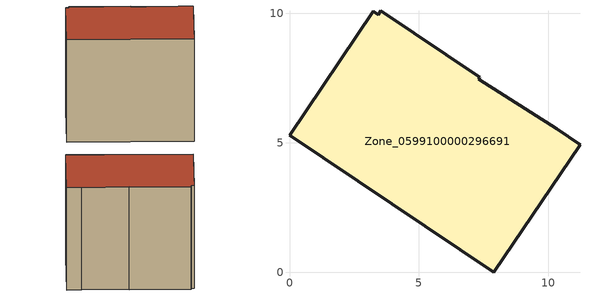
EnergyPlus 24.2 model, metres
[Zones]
Zone_0599100000296691
 floor ground (C_G): 7.31,7.46 10.32,5.54 11.22,4.93 7.89,0 0,5.3 3.23,10.08 3.42,9.95 3.52,10.1 7.35,7.53 z1.51
 wall outside (C_F): 7.89,0 11.22,4.93 10.32,5.54 7.31,7.46 7.35,7.53 3.52,10.1 3.42,9.95 3.23,10.08 0,5.3 7.89,0 z1.51:9.89
 roof outside (C_R): 7.35,7.53 3.52,10.1 3.42,9.95 3.23,10.08 0,5.3 7.89,0 11.22,4.93 10.32,5.54 7.31,7.46 z9.89
[BUILDING]
Pand.0599100000296691: North Axis=0; Terrain=City; Loads Convergence Tolerance Value=0.04; Temperature Convergence Tolerance Value=0.4; Solar Distribution=FullExterior; Maximum Number of Warmup Days=25; Minimum Number of Warmup Days=1
[Site:Location]
Rotterdam.The.Hague.AP_ZH_NLD Design_Conditions: Latitude=51.96; Longitude=4.45; Time Zone=1; Elevation=-4.5
[SITE:GROUNDTEMPERATURE:BUILDINGSURFACE]
18, 18, 18, 18, 18, 18, 18, 18, 18, 18, 18, 18
[MATERIAL] Thermal Absorptance=0.9; Solar Absorptance=0.7; Visible Absorptance=0.7
Name | Roughness | Thickness | Conductivity | Density | Specific Heat
G.TC.1975-1991 | MediumSmooth | 0.15 | 0.288461 | 540 | 1210
F.TC.1975-1991 | Rough | 0.3 | 0.230769 | 1920 | 840
R.TC.1975-1991 | MediumRough | 0.2 | 0.153846 | 1500 | 1000
[CONSTRUCTION]
C_G: G.TC.1975-1991
C_F: F.TC.1975-1991
C_R: R.TC.1975-1991
[ZONE]
Zone_0599100000296691: Type=1; Multiplier=1; Ceiling Height=Autocalculate; Volume=Autocalculate; Floor Area=autocalculate; Part of Total Floor Area=Yes
[ZONEINFILTRATION:DESIGNFLOWRATE]
Infil_Zone_0599100000296691: Zone or ZoneList or Space or SpaceList=Zone_0599100000296691; Schedule=AlwaysOn; Design Flow Rate Calculation Method=Flow/Area; Flow Rate per Floor Area=0.003; Constant Term Coefficient=1; Temperature Term Coefficient=0; Velocity Term Coefficient=0; Velocity Squared Term Coefficient=0
[HVACTEMPLATE:ZONE:IDEALLOADSAIRSYSTEM]
Zone_0599100000296691: Maximum Heating Supply Air Temperature=50; Minimum Cooling Supply Air Temperature=13; Maximum Heating Supply Air Humidity Ratio=0.0156; Minimum Cooling Supply Air Humidity Ratio=0.0077; Heating Limit=NoLimit; Cooling Limit=NoLimit; Dehumidification Control Type=ConstantSensibleHeatRatio; Cooling Sensible Heat Ratio=0.7; Dehumidification Setpoint=60; Humidification Control Type=None; Humidification Setpoint=30; Outdoor Air Method=None; Outdoor Air Flow Rate per Person=0.00944; Outdoor Air Flow Rate per Zone Floor Area=0; Outdoor Air Flow Rate per Zone=0; Demand Controlled Ventilation Type=None; Outdoor Air Economizer Type=NoEconomizer; Heat Recovery Type=None; Sensible Heat Recovery Effectiveness=0.7; Latent Heat Recovery Effectiveness=0.65
[ZONECONTROL:THERMOSTAT]
ThermostatControl_Zone_0599100000296691: Zone or ZoneList=Zone_0599100000296691; Control Type Schedule=DualSetpointControlType; Control 1=Thermostat_Zone_0599100000296691; Temperature Difference Between Cutout And Setpoint=0
[THERMOSTATSETPOINT:DUALSETPOINT]
Thermostat_Zone_0599100000296691: Heating Setpoint Temperature Schedule=HeatingSetpoint_Zone_0599100000296691; Cooling Setpoint Temperature Schedule=CoolingSetpoint_Zone_0599100000296691
[SCHEDULE:COMPACT]
HeatingSetpoint_Zone_0599100000296691: Through: 12/31, For: AllDays, Until: 24:00, 21
CoolingSetpoint_Zone_0599100000296691: Through: 12/31, For: AllDays, Until: 24:00, 24
DualSetpointControlType: Through: 12/31, For: AllDays, Until: 24:00, 4
AlwaysOn: Through: 12/31, For: AllDays, Until: 24:00, 1
